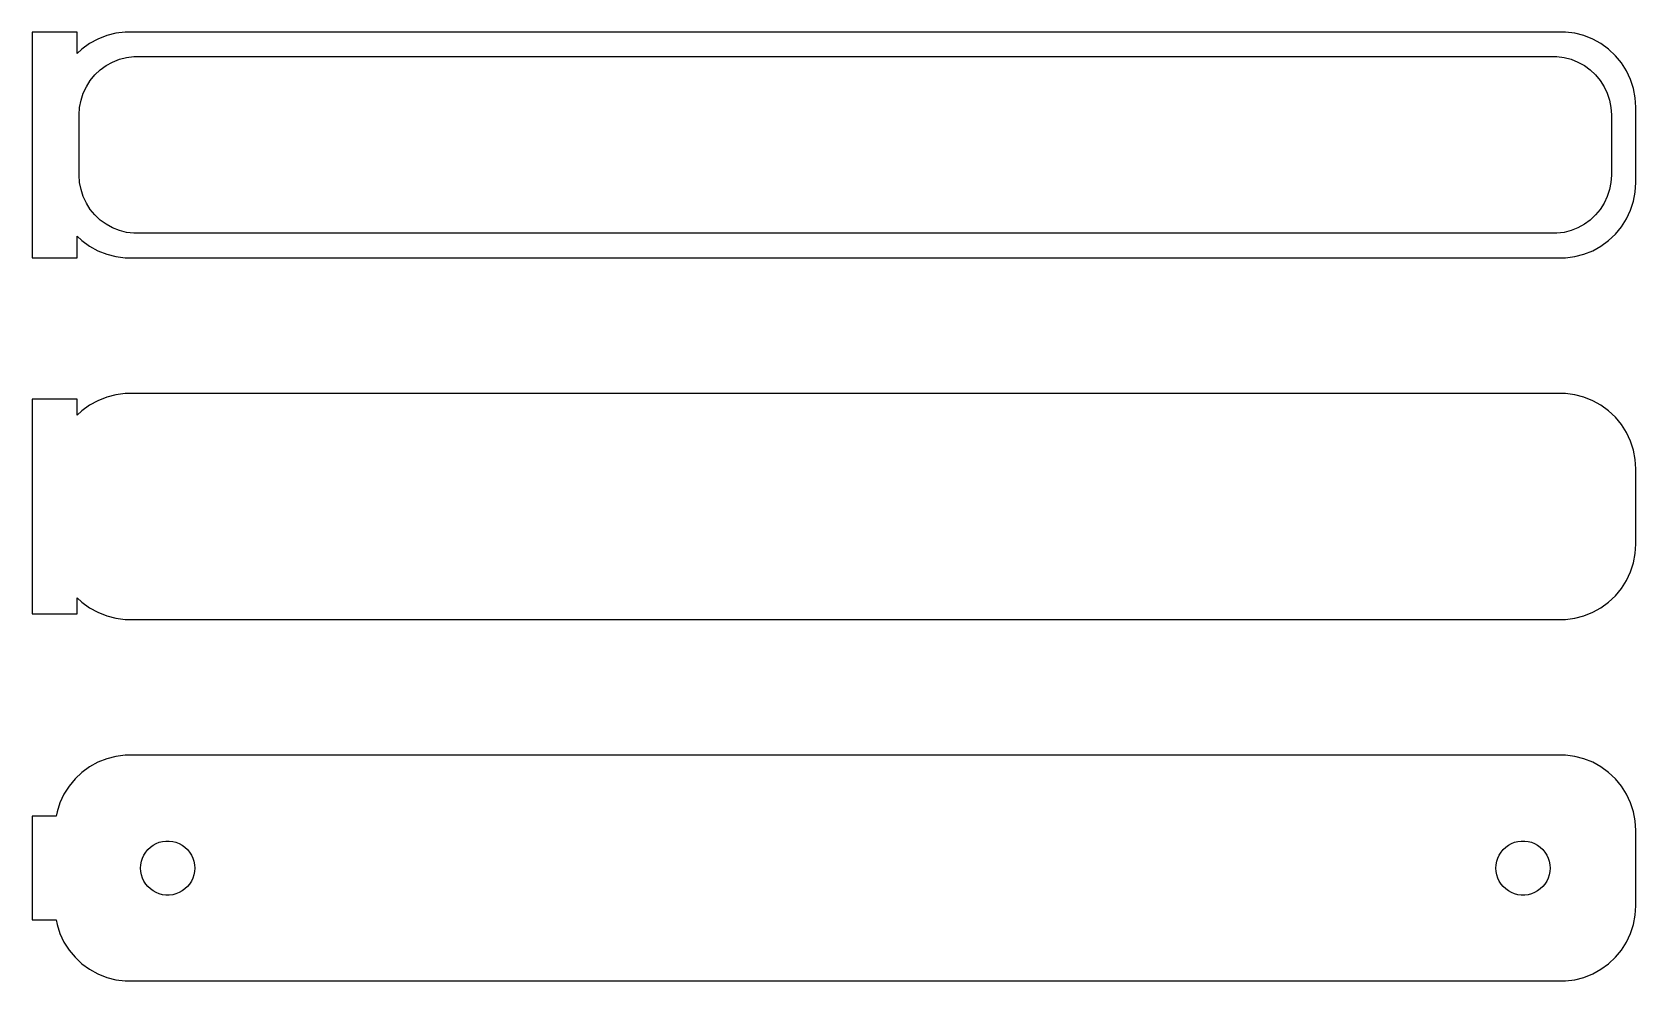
# Model space of a CAD drawing. Header units: metres. Extents: x -54 to 52, y 41 to 103.
import ezdxf

# ---------------------------------------------------------------- set-up
doc = ezdxf.new("R2010")
doc.units = ezdxf.units.M

msp = doc.modelspace()

# ---------------------------------------------------------------- linework, layer by layer
for p, q in [((-51, 103.49), (-54, 103.49)), ((-54, 103.49), (-54, 88.5099)), ((-51, 102.059), (-51, 103.49)), ((-48.4369, 103.411), (-49.0451, 103.255)), ((-47.8139, 103.49), (-48.4369, 103.411)), ((47.8139, 103.49), (-47.8139, 103.49)), ((48.4369, 103.411), (47.8139, 103.49)), ((49.0451, 103.255), (48.4369, 103.411)), ((-50.6871, 102.353), (-51, 102.059)), ((-50.1791, 102.722), (-50.6871, 102.353)), ((-49.6289, 103.024), (-50.1791, 102.722)), ((-49.0451, 103.255), (-49.6289, 103.024)), ((49.6289, 103.024), (49.0451, 103.255)), ((50.1791, 102.722), (49.6289, 103.024)), ((50.6871, 102.353), (50.1791, 102.722)), ((51.1448, 101.923), (50.6871, 102.353)), ((-49.4685, 100.984), (-49.0751, 101.27)), ((-49.0751, 101.27), (-48.6489, 101.504)), ((-48.6489, 101.504), (-48.1967, 101.683)), ((-48.1967, 101.683), (-47.7256, 101.804)), ((-47.7256, 101.804), (-47.2432, 101.865)), ((-47.2432, 101.865), (47.2432, 101.865)), ((47.2432, 101.865), (47.7256, 101.804)), ((47.7256, 101.804), (48.1967, 101.683)), ((48.1967, 101.683), (48.6489, 101.504)), ((48.6489, 101.504), (49.0751, 101.27)), ((49.0751, 101.27), (49.4685, 100.984)), ((51.5451, 101.439), (51.1448, 101.923)), ((51.8815, 100.909), (51.5451, 101.439)), ((-50.3936, 99.8656), (-50.133, 100.276)), ((-50.133, 100.276), (-49.823, 100.651)), ((-49.823, 100.651), (-49.4685, 100.984)), ((49.4685, 100.984), (49.823, 100.651)), ((49.823, 100.651), (50.133, 100.276)), ((50.133, 100.276), (50.3936, 99.8656)), ((52.1489, 100.341), (51.8815, 100.909)), ((52.3429, 99.7434), (52.1489, 100.341)), ((-50.751, 98.9631), (-50.6007, 99.4256)), ((-50.6007, 99.4256), (-50.3936, 99.8656)), ((50.3936, 99.8656), (50.6007, 99.4256)), ((50.6007, 99.4256), (50.751, 98.9631)), ((52.4606, 99.1267), (52.3429, 99.7434)), ((52.5, 98.5), (52.4606, 99.1267)), ((-50.8726, 98), (-50.8421, 98.4854)), ((-50.8726, 94), (-50.8726, 98)), ((-50.8421, 98.4854), (-50.751, 98.9631)), ((50.751, 98.9631), (50.8421, 98.4854)), ((50.8421, 98.4854), (50.8726, 98)), ((50.8726, 98), (50.8726, 94)), ((52.5, 93.5), (52.5, 98.5)), ((-50.8421, 93.5146), (-50.8726, 94)), ((50.8726, 94), (50.8421, 93.5146)), ((-50.751, 93.0369), (-50.8421, 93.5146)), ((-50.6007, 92.5744), (-50.751, 93.0369)), ((50.751, 93.0369), (50.6007, 92.5744)), ((50.8421, 93.5146), (50.751, 93.0369)), ((52.3429, 92.2566), (52.4606, 92.8733)), ((52.4606, 92.8733), (52.5, 93.5)), ((-50.3936, 92.1344), (-50.6007, 92.5744)), ((-50.133, 91.7237), (-50.3936, 92.1344)), ((-49.823, 91.349), (-50.133, 91.7237)), ((50.133, 91.7237), (49.823, 91.349)), ((50.3936, 92.1344), (50.133, 91.7237)), ((50.6007, 92.5744), (50.3936, 92.1344)), ((51.8815, 91.0912), (52.1489, 91.6594)), ((52.1489, 91.6594), (52.3429, 92.2566)), ((-49.4685, 91.0161), (-49.823, 91.349)), ((-49.0751, 90.7302), (-49.4685, 91.0161)), ((-48.6489, 90.4959), (-49.0751, 90.7302)), ((49.0751, 90.7302), (48.6489, 90.4959)), ((49.4685, 91.0161), (49.0751, 90.7302)), ((49.823, 91.349), (49.4685, 91.0161)), ((51.1448, 90.0773), (51.5451, 90.5611)), ((51.5451, 90.5611), (51.8815, 91.0912)), ((-51, 89.9413), (-50.6871, 89.6474)), ((-51, 88.5099), (-51, 89.9413)), ((-50.6871, 89.6474), (-50.1791, 89.2784)), ((-48.1967, 90.3169), (-48.6489, 90.4959)), ((-47.7256, 90.196), (-48.1967, 90.3169)), ((-47.2432, 90.135), (-47.7256, 90.196)), ((47.2432, 90.135), (-47.2432, 90.135)), ((47.7256, 90.196), (47.2432, 90.135)), ((48.1967, 90.3169), (47.7256, 90.196)), ((48.6489, 90.4959), (48.1967, 90.3169)), ((50.1791, 89.2784), (50.6871, 89.6474)), ((50.6871, 89.6474), (51.1448, 90.0773)), ((-54, 88.5099), (-51, 88.5099)), ((-50.1791, 89.2784), (-49.6289, 88.9759)), ((-49.6289, 88.9759), (-49.0451, 88.7447)), ((-49.0451, 88.7447), (-48.4369, 88.5886)), ((-48.4369, 88.5886), (-47.8139, 88.5099)), ((-47.8139, 88.5099), (47.8139, 88.5099)), ((47.8139, 88.5099), (48.4369, 88.5886)), ((48.4369, 88.5886), (49.0451, 88.7447)), ((49.0451, 88.7447), (49.6289, 88.9759)), ((49.6289, 88.9759), (50.1791, 89.2784)), ((-51, 79.1148), (-54, 79.1148)), ((-54, 79.1148), (-54, 64.8852)), ((-51, 78.0587), (-51, 79.1148)), ((-49.6289, 79.0241), (-50.1791, 78.7216)), ((-49.0451, 79.2553), (-49.6289, 79.0241)), ((-48.4369, 79.4114), (-49.0451, 79.2553)), ((-47.8139, 79.4901), (-48.4369, 79.4114)), ((47.8139, 79.4901), (-47.8139, 79.4901)), ((48.4369, 79.4114), (47.8139, 79.4901)), ((49.0451, 79.2553), (48.4369, 79.4114)), ((49.6289, 79.0241), (49.0451, 79.2553)), ((50.1791, 78.7216), (49.6289, 79.0241)), ((-50.6871, 78.3526), (-51, 78.0587)), ((-50.1791, 78.7216), (-50.6871, 78.3526)), ((50.6871, 78.3526), (50.1791, 78.7216)), ((51.1448, 77.9227), (50.6871, 78.3526)), ((51.5451, 77.4389), (51.1448, 77.9227)), ((51.8815, 76.9088), (51.5451, 77.4389)), ((52.1489, 76.3406), (51.8815, 76.9088)), ((52.3429, 75.7434), (52.1489, 76.3406)), ((52.4606, 75.1267), (52.3429, 75.7434)), ((52.5, 74.5), (52.4606, 75.1267)), ((52.5, 69.5), (52.5, 74.5)), ((52.4606, 68.8733), (52.5, 69.5)), ((52.1489, 67.6594), (52.3429, 68.2566)), ((52.3429, 68.2566), (52.4606, 68.8733)), ((51.8815, 67.0912), (52.1489, 67.6594)), ((50.6871, 65.6474), (51.1448, 66.0773)), ((51.1448, 66.0773), (51.5451, 66.5611)), ((51.5451, 66.5611), (51.8815, 67.0912)), ((-51, 64.8852), (-51, 65.9413)), ((-51, 65.9413), (-50.6871, 65.6474)), ((-50.6871, 65.6474), (-50.1791, 65.2784)), ((-50.1791, 65.2784), (-49.6289, 64.9759)), ((-49.6289, 64.9759), (-49.0451, 64.7447)), ((49.0451, 64.7447), (49.6289, 64.9759)), ((49.6289, 64.9759), (50.1791, 65.2784)), ((50.1791, 65.2784), (50.6871, 65.6474)), ((-54, 64.8852), (-51, 64.8852)), ((-49.0451, 64.7447), (-48.4369, 64.5886)), ((-48.4369, 64.5886), (-47.8139, 64.5099)), ((-47.8139, 64.5099), (47.8139, 64.5099)), ((47.8139, 64.5099), (48.4369, 64.5886)), ((48.4369, 64.5886), (49.0451, 64.7447)), ((-48.4369, 55.4114), (-49.0451, 55.2553)), ((-47.8139, 55.4901), (-48.4369, 55.4114)), ((47.8139, 55.4901), (-47.8139, 55.4901)), ((48.4369, 55.4114), (47.8139, 55.4901)), ((49.0451, 55.2553), (48.4369, 55.4114)), ((-50.6871, 54.3526), (-51.1448, 53.9227)), ((-50.1791, 54.7216), (-50.6871, 54.3526)), ((-49.6289, 55.0241), (-50.1791, 54.7216)), ((-49.0451, 55.2553), (-49.6289, 55.0241)), ((49.6289, 55.0241), (49.0451, 55.2553)), ((50.1791, 54.7216), (49.6289, 55.0241)), ((50.6871, 54.3526), (50.1791, 54.7216)), ((51.1448, 53.9227), (50.6871, 54.3526)), ((-51.5451, 53.4389), (-51.8815, 52.9088)), ((-51.1448, 53.9227), (-51.5451, 53.4389)), ((51.5451, 53.4389), (51.1448, 53.9227)), ((51.8815, 52.9088), (51.5451, 53.4389)), ((-52.1489, 52.3406), (-52.3429, 51.7434)), ((-51.8815, 52.9088), (-52.1489, 52.3406)), ((52.1489, 52.3406), (51.8815, 52.9088)), ((52.3429, 51.7434), (52.1489, 52.3406)), ((-52.4, 51.4442), (-54, 51.4442)), ((-54, 51.4442), (-54, 44.5558)), ((-52.3429, 51.7434), (-52.4, 51.4442)), ((52.4606, 51.1267), (52.3429, 51.7434)), ((52.5, 50.5), (52.4606, 51.1267)), ((52.5, 45.5), (52.5, 50.5)), ((-46.5773, 48.8671), (-46.4562, 49.058)), ((-46.4562, 49.058), (-46.3121, 49.2322)), ((-46.3121, 49.2322), (-46.1474, 49.3869)), ((-46.1474, 49.3869), (-45.9645, 49.5198)), ((-45.9645, 49.5198), (-45.7664, 49.6287)), ((-45.7664, 49.6287), (-45.5562, 49.7119)), ((-45.5562, 49.7119), (-45.3373, 49.7681)), ((-45.3373, 49.7681), (-45.113, 49.7964)), ((-45.113, 49.7964), (-44.887, 49.7964)), ((-44.887, 49.7964), (-44.6627, 49.7681)), ((-44.6627, 49.7681), (-44.4438, 49.7119)), ((-44.4438, 49.7119), (-44.2336, 49.6287)), ((-44.2336, 49.6287), (-44.0355, 49.5198)), ((-44.0355, 49.5198), (-43.8526, 49.3869)), ((-43.8526, 49.3869), (-43.6879, 49.2322)), ((-43.6879, 49.2322), (-43.5438, 49.058)), ((-43.5438, 49.058), (-43.4226, 48.8671)), ((43.4226, 48.8671), (43.5438, 49.058)), ((43.5438, 49.058), (43.6879, 49.2322)), ((43.6879, 49.2322), (43.8526, 49.3869)), ((43.8526, 49.3869), (44.0355, 49.5198)), ((44.0355, 49.5198), (44.2336, 49.6287)), ((44.2336, 49.6287), (44.4438, 49.7119)), ((44.4438, 49.7119), (44.6627, 49.7681)), ((44.6627, 49.7681), (44.887, 49.7964)), ((44.887, 49.7964), (45.113, 49.7964)), ((45.113, 49.7964), (45.3373, 49.7681)), ((45.3373, 49.7681), (45.5562, 49.7119)), ((45.5562, 49.7119), (45.7664, 49.6287)), ((45.7664, 49.6287), (45.9645, 49.5198)), ((45.9645, 49.5198), (46.1474, 49.3869)), ((46.1474, 49.3869), (46.3121, 49.2322)), ((46.3121, 49.2322), (46.4562, 49.058)), ((46.4562, 49.058), (46.5773, 48.8671)), ((-46.8, 48), (-46.7858, 48.2256)), ((-46.7858, 47.7744), (-46.8, 48)), ((-46.7858, 48.2256), (-46.7434, 48.4476)), ((-46.7434, 48.4476), (-46.6736, 48.6626)), ((-46.6736, 48.6626), (-46.5773, 48.8671)), ((-43.4226, 48.8671), (-43.3264, 48.6626)), ((-43.3264, 48.6626), (-43.2565, 48.4476)), ((-43.2565, 48.4476), (-43.2142, 48.2256)), ((-43.2142, 48.2256), (-43.2, 48)), ((-43.2, 48), (-43.2142, 47.7744)), ((43.2, 48), (43.2142, 48.2256)), ((43.2142, 47.7744), (43.2, 48)), ((43.2142, 48.2256), (43.2565, 48.4476)), ((43.2565, 48.4476), (43.3264, 48.6626)), ((43.3264, 48.6626), (43.4226, 48.8671)), ((46.5773, 48.8671), (46.6736, 48.6626)), ((46.6736, 48.6626), (46.7434, 48.4476)), ((46.7434, 48.4476), (46.7858, 48.2256)), ((46.7858, 48.2256), (46.8, 48)), ((46.8, 48), (46.7858, 47.7744)), ((-46.7434, 47.5524), (-46.7858, 47.7744)), ((-46.6736, 47.3374), (-46.7434, 47.5524)), ((-46.5773, 47.1329), (-46.6736, 47.3374)), ((-46.4562, 46.942), (-46.5773, 47.1329)), ((-46.3121, 46.7678), (-46.4562, 46.942)), ((-43.5438, 46.942), (-43.6879, 46.7678)), ((-43.4226, 47.1329), (-43.5438, 46.942)), ((-43.3264, 47.3374), (-43.4226, 47.1329)), ((-43.2565, 47.5524), (-43.3264, 47.3374)), ((-43.2142, 47.7744), (-43.2565, 47.5524)), ((43.2565, 47.5524), (43.2142, 47.7744)), ((43.3264, 47.3374), (43.2565, 47.5524)), ((43.4226, 47.1329), (43.3264, 47.3374)), ((43.5438, 46.942), (43.4226, 47.1329)), ((43.6879, 46.7678), (43.5438, 46.942)), ((46.4562, 46.942), (46.3121, 46.7678)), ((46.5773, 47.1329), (46.4562, 46.942)), ((46.6736, 47.3374), (46.5773, 47.1329)), ((46.7434, 47.5524), (46.6736, 47.3374)), ((46.7858, 47.7744), (46.7434, 47.5524)), ((-46.1474, 46.6131), (-46.3121, 46.7678)), ((-45.9645, 46.4802), (-46.1474, 46.6131)), ((-45.7664, 46.3713), (-45.9645, 46.4802)), ((-45.5562, 46.2881), (-45.7664, 46.3713)), ((-45.3373, 46.2319), (-45.5562, 46.2881)), ((-45.113, 46.2036), (-45.3373, 46.2319)), ((-44.887, 46.2036), (-45.113, 46.2036)), ((-44.6627, 46.2319), (-44.887, 46.2036)), ((-44.4438, 46.2881), (-44.6627, 46.2319)), ((-44.2336, 46.3713), (-44.4438, 46.2881)), ((-44.0355, 46.4802), (-44.2336, 46.3713)), ((-43.8526, 46.6131), (-44.0355, 46.4802)), ((-43.6879, 46.7678), (-43.8526, 46.6131)), ((43.8526, 46.6131), (43.6879, 46.7678)), ((44.0355, 46.4802), (43.8526, 46.6131)), ((44.2336, 46.3713), (44.0355, 46.4802)), ((44.4438, 46.2881), (44.2336, 46.3713)), ((44.6627, 46.2319), (44.4438, 46.2881)), ((44.887, 46.2036), (44.6627, 46.2319)), ((45.113, 46.2036), (44.887, 46.2036)), ((45.3373, 46.2319), (45.113, 46.2036)), ((45.5562, 46.2881), (45.3373, 46.2319)), ((45.7664, 46.3713), (45.5562, 46.2881)), ((45.9645, 46.4802), (45.7664, 46.3713)), ((46.1474, 46.6131), (45.9645, 46.4802)), ((46.3121, 46.7678), (46.1474, 46.6131)), ((52.3429, 44.2566), (52.4606, 44.8733)), ((52.4606, 44.8733), (52.5, 45.5)), ((-54, 44.5558), (-52.4, 44.5558)), ((-52.4, 44.5558), (-52.3429, 44.2566)), ((-52.3429, 44.2566), (-52.1489, 43.6594)), ((52.1489, 43.6594), (52.3429, 44.2566)), ((-52.1489, 43.6594), (-51.8815, 43.0912)), ((-51.8815, 43.0912), (-51.5451, 42.5611)), ((51.5451, 42.5611), (51.8815, 43.0912)), ((51.8815, 43.0912), (52.1489, 43.6594)), ((-51.5451, 42.5611), (-51.1448, 42.0773)), ((-51.1448, 42.0773), (-50.6871, 41.6474)), ((-50.6871, 41.6474), (-50.1791, 41.2784)), ((50.1791, 41.2784), (50.6871, 41.6474)), ((50.6871, 41.6474), (51.1448, 42.0773)), ((51.1448, 42.0773), (51.5451, 42.5611)), ((-50.1791, 41.2784), (-49.6289, 40.9759)), ((-49.6289, 40.9759), (-49.0451, 40.7447)), ((-49.0451, 40.7447), (-48.4369, 40.5886)), ((-48.4369, 40.5886), (-47.8139, 40.5099)), ((-47.8139, 40.5099), (47.8139, 40.5099)), ((47.8139, 40.5099), (48.4369, 40.5886)), ((48.4369, 40.5886), (49.0451, 40.7447)), ((49.0451, 40.7447), (49.6289, 40.9759)), ((49.6289, 40.9759), (50.1791, 41.2784))]:
    msp.add_line(p, q)

doc.saveas('drawing.dxf')
